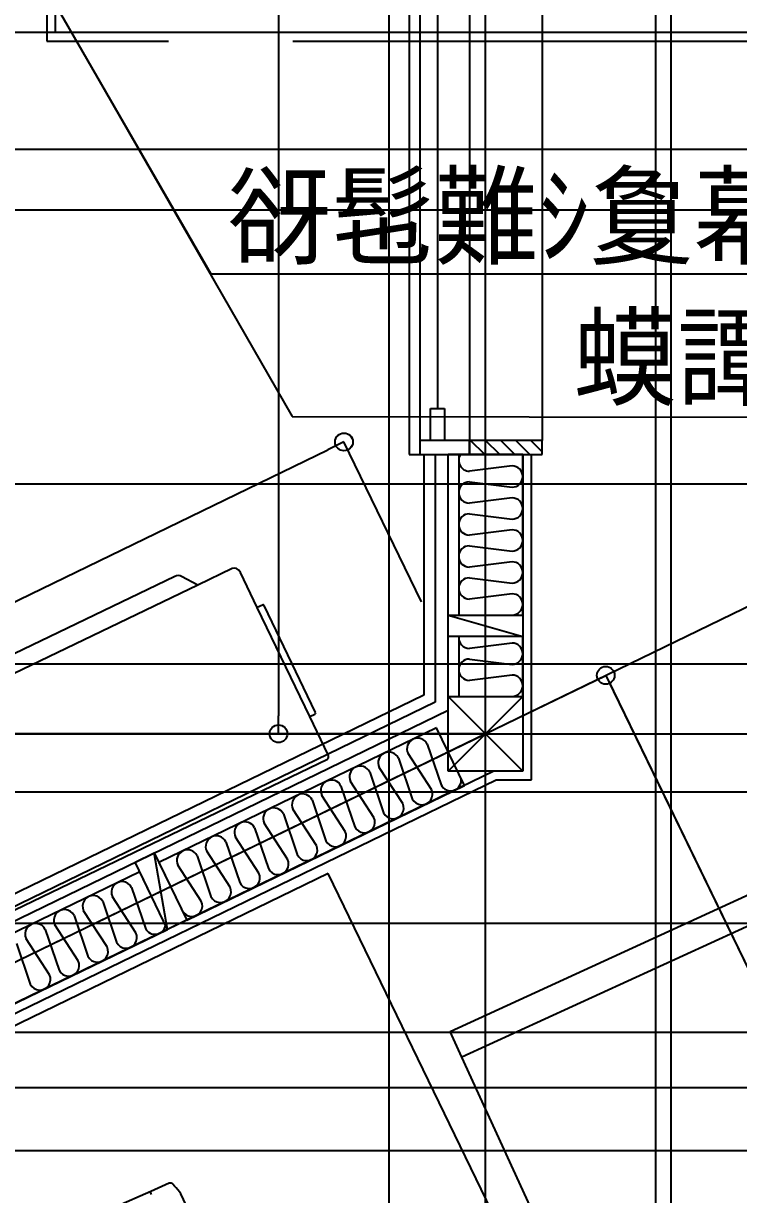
# Model space of a CAD drawing. Header units: metres. Extents: x 10908 to 27249, y 7268 to 22901.
# Drawn here: x 16854 to 17861, y 13855 to 15502 of the extents above; entities that cross this region are included whole.
import ezdxf

# ---------------------------------------------------------------- set-up
doc = ezdxf.new("R2010")
doc.units = ezdxf.units.M

msp = doc.modelspace()

# ---------------------------------------------------------------- linework, layer by layer
at = {"layer": '繝繝ｼ繧ｿ 001_1F'}
for p, q in [((17213.43691248357, 16904.99999999998), (17213.43691248357, 14528.13373608077)), ((16887.193414864665, 15550.00500614882), (17232.66217774404, 14949.462473204987)), ((16887.201253790663, 15550.005000000003), (17118.141160458516, 15150.004883948048)), ((17118.141160458516, 15150.004883948048), (18934.615615031387, 15150.003971133438)), ((17232.66217774404, 14949.462473204987), (19728.197376646454, 14945.54875118612)), ((17305.61319114425, 14913.63490135837), (17283.119176567543, 14902.725304288686)), ((17414.70916184108, 14688.69475559129), (17305.61319114425, 14913.63490135837)), ((17305.61319114425, 14913.63490135837), (17305.61319114425, 14913.63490135837)), ((16461.99189312621, 14504.47857182038), (17283.11917656754, 14902.72530428869)), ((17414.70916184108, 14688.69475559129), (17414.70916184108, 14688.69475559129)), ((15014.70125630326, 14601.25378194791), (22924.70125630326, 14601.25378194791)), ((17449.07197084707, 14476.15110763444), (17674.01211661407, 14585.24707833144)), ((17674.01211661407, 14585.24707833144), (17684.92171368377, 14562.75306375474)), ((17684.92171368377, 14562.75306375474), (18334.19201963682, 13224.05140199586)), ((17213.43691248357, 14503.13373608077), (17213.43691248357, 14528.13373608077)), ((17463.43691248357, 14503.13373608077), (17213.43691248357, 14503.13373608077)), ((17213.43691248357, 14503.13373608077), (17213.43691248357, 14503.13373608077)), ((17463.43691248357, 14503.13373608077), (17463.43691248357, 14503.13373608077)), ((17449.07197084707, 14476.15110763444), (17449.07197084707, 14476.15110763444))]:
    msp.add_line(p, q, dxfattribs=at)
for centre in [(17305.61319114425, 14913.63490135837), (17674.01211661407, 14585.24707833144), (17213.43691248357, 14503.13373608077)]:
    msp.add_circle(centre, 12.5, dxfattribs=at)
at = {"layer": '繝繝ｼ繧ｿ 001_2F'}
for p, q in [((17504.70125630326, 10826.22525625462), (17504.70125630326, 21845)), ((17213.43191248359, 16905.005), (17213.43191248359, 14528.1387360808)), ((17305.60819114427, 14913.63990135839), (17283.114176567564, 14902.730304288707)), ((17414.7041618411, 14688.69975559131), (17305.60819114427, 14913.63990135839)), ((17305.60819114427, 14913.63990135839), (17305.60819114427, 14913.63990135839)), ((16461.98689312623, 14504.48357182041), (17283.11417656756, 14902.73030428871)), ((15166.55516691458, 13369.13788272719), (17907.03304040325, 14698.2696513692)), ((17414.7041618411, 14688.69975559131), (17414.7041618411, 14688.69975559131)), ((17449.06697084709, 14476.15610763446), (17674.00711661409, 14585.25207833146)), ((17674.00711661409, 14585.25207833146), (17684.91671368379, 14562.75806375476)), ((17684.91671368379, 14562.75806375476), (18334.18701963684, 13224.05640199589)), ((17213.43191248359, 14503.1387360808), (17213.43191248359, 14528.1387360808)), ((17504.70125630326, 14503.1387360808), (15697.5, 14503.1387360808)), ((17463.43191248359, 14503.1387360808), (17213.43191248359, 14503.1387360808)), ((17213.43191248359, 14503.1387360808), (17213.43191248359, 14503.1387360808)), ((17463.43191248359, 14503.1387360808), (17463.43191248359, 14503.1387360808)), ((17449.06697084709, 14476.15610763446), (17449.06697084709, 14476.15610763446))]:
    msp.add_line(p, q, dxfattribs=at)
for centre in [(17305.60819114427, 14913.63990135839), (17674.00711661409, 14585.25207833146), (17213.43191248359, 14503.1387360808)]:
    msp.add_circle(centre, 12.5, dxfattribs=at)
at = {"layer": '繝繝ｼ繧ｿ 001_R'}
for p, q in [((17504.70125630325, 14503.13873608079), (17504.70125630325, 16930.005)), ((16638.58594370943, 14083.07280947357), (17504.70125630325, 14503.13873608079))]:
    msp.add_line(p, q, dxfattribs=at)
at = {"layer": '繧ｫ繧ｿ繝ｭ繧ｰ驛ｨ蜩(螳ｶ蜈ｷ)_2F'}
for p, q in [((17283.4675666385, 14306.252156214541), (16743.611216797697, 14044.421826541751)), ((17807.12822598408, 13226.539456532932), (17283.467566638497, 14306.252156214541)), ((17454.89885110413, 14084.252893260647), (17909.344147891337, 14292.770212032947)), ((17926.025503238176, 14256.414654010046), (17471.58020645097, 14047.897335237747)), ((17471.58020645097, 14047.897335237747), (17454.898851104135, 14084.252893260646)), ((17618.932456703944, 13726.75596677617), (17471.594385603014, 14047.866433013429))]:
    msp.add_line(p, q, dxfattribs=at)
at = {"layer": '繧ｫ繧ｿ繝ｭ繧ｰ驛ｨ蜩(髮ｻ蛹冶｣ｽ蜩)_2F'}
for p, q in [((17148.211718201685, 14735.628204882118), (17099.853715290992, 14712.354820008202)), ((17151.358525393716, 14736.270385928376), (17148.211718201685, 14735.628204882118)), ((17154.579299150155, 14735.442186429555), (17151.358525393716, 14736.270385928376)), ((17157.50235628961, 14733.320966507084), (17154.579299150155, 14735.442186429555)), ((17159.756948455375, 14730.08675575853), (17157.50235628961, 14733.320966507084)), ((17067.536818404293, 14724.546213062915), (16680.975556386904, 14538.504844793588)), ((17069.824086218483, 14725.284112748624), (17067.536818404293, 14724.546213062915)), ((17072.37486246672, 14725.522912940058), (17069.824086218483, 14725.284112748623)), ((17074.884107970294, 14725.26229827664), (17072.37486246672, 14725.52291294006)), ((17077.04594997425, 14724.505991361466), (17074.884107970298, 14725.26229827664)), ((17099.853715290992, 14712.3548200082), (17077.04594997425, 14724.505991361466)), ((17183.6084059258, 14680.527619602453), (17159.75694845537, 14730.08675575853)), ((17099.853715290992, 14712.3548200082), (16670.34180265514, 14505.642477706411)), ((17190.817007548503, 14683.996922507244), (17183.608405925803, 14680.527619602455)), ((17191.566180634112, 14684.234292867219), (17190.8170075485, 14683.996922507244)), ((17192.270664310636, 14684.23707666169), (17191.566180634112, 14684.234292867219)), ((17192.85237386105, 14684.017634188682), (17192.270664310636, 14684.23707666169)), ((17193.2323572426, 14683.590127896628), (17192.85237386105, 14684.017634188684)), ((17265.72864539253, 14532.955584087837), (17193.2323572426, 14683.590127896627)), ((17257.331092652574, 14527.344835120039), (17183.6084059258, 14680.527619602453)), ((17257.331092652574, 14527.344835120039), (17264.539694275274, 14530.814138024827)), ((17283.350864438493, 14473.280322949775), (17257.331092652574, 14527.344835120039)), ((17264.539694275274, 14530.814138024827), (17265.192594205277, 14531.251547079833)), ((17265.19259420528, 14531.251547079833), (17265.634278186768, 14531.800382447223)), ((17265.634278186764, 14531.800382447223), (17265.825691160386, 14532.391907656769)), ((17265.82569116039, 14532.39190765677), (17265.72864539253, 14532.955584087838)), ((17282.33297683675, 14467.241515051668), (17283.40242681066, 14468.192357706008)), ((17283.944273463694, 14471.40627232911), (17283.350864438493, 14473.280322949773)), ((17283.40242681066, 14468.192357706008), (17283.95078241227, 14469.64484630637)), ((17283.95078241227, 14469.64484630637), (17283.944273463694, 14471.40627232911)), ((16567.84521840103, 14123.37808834057), (17282.33297683675, 14467.24151505167)), ((17033.767872081356, 13859.223605998648), (16911.222824338285, 13805.48887484232)), ((17059.636341682577, 13870.583458082858), (17033.767872081356, 13859.223605998648)), ((17399.24420450581, 13188.775179950773), (17075.816349306053, 13855.63673706367))]:
    msp.add_line(p, q, dxfattribs=at)
for centre, radius, start, end in [((17034.174958767046, 13858.415357998483), 0.9049775684719407, 116.73282183171101, -170.0460833411208), ((17039.092475903577, 13858.530098359592), 5.815198164367306, -177.3272447605357, -164.58479160157964), ((17061.376148375595, 13866.283262758581), 4.638815275045684, 40.25527643245181, 112.0276566522235), ((16883.329118789647, 13706.294966856616), 244.0047602284548, 38.64274440946078, 41.90995385102098), ((17061.08319858719, 13848.48299945471), 16.37808572094571, 25.89906851100331, 38.44719401990155), ((17047.95269891335, 13860.869017164589), 14.97872266203952, -164.96875407505712, -155.2890841387439)]:
    msp.add_arc(centre, radius, start, end, dxfattribs=at)
at = {"layer": '蜀螢∽ｻ穂ｸ_1F'}
for p, q in [((16899.70125630326, 15490.000000000004), (16899.70125630326, 15555.001159765798)), ((16769.70125630326, 15490), (16899.70125630326, 15490))]:
    msp.add_line(p, q, dxfattribs=at)
at = {"layer": '蜀螢∽ｻ穂ｸ_2F'}
for p, q in [((17569.70125630326, 14438.138736080798), (17569.70125630326, 14895.821868040355)), ((16725.43533398971, 14052.95332395433), (17519.63206002364, 14438.1387360808)), ((17519.63206002364, 14438.1387360808), (17569.70125630326, 14438.1387360808))]:
    msp.add_line(p, q, dxfattribs=at)
at = {"layer": '螟門｣∽ｻ穂ｸ_2F'}
for p, q in [((17418.20125630326, 14895.82186804035), (17418.20125630326, 14557.322921358764)), ((17434.20125630326, 14895.82186804035), (17434.20125630326, 14547.300413099241)), ((17418.201256303255, 14557.322921358766), (16523.009447412525, 14123.154894046756)), ((17434.201256303255, 14547.300413099243), (16544.38775886622, 14115.740866842276))]:
    msp.add_line(p, q, dxfattribs=at)
at = {"layer": '螢_1F'}
msp.add_line((16899.697684901563, 15490.003571401692), (17882.21207349469, 15490.007170342038), dxfattribs=at)
at = {"layer": '螢_2F'}
for p, q in [((17557.20125630326, 14895.821868040359), (17452.20125630326, 14895.821868040359)), ((17452.20125630326, 14555.638736080798), (17452.20125630326, 14895.821868040355)), ((17557.20125630326, 14895.821868040355), (17557.20125630326, 14555.638736080798)), ((17452.20125630326, 14670.005000000003), (17557.20125630326, 14670.005000000003)), ((17452.20125630326, 14640.005000000003), (17452.20125630326, 14670.005000000003)), ((17452.20125630326, 14670.005000000003), (17557.20125630326, 14640.005000000003)), ((17557.20125630326, 14670.005000000003), (17557.20125630326, 14640.005000000003)), ((17557.20125630326, 14640.005000000003), (17452.20125630326, 14640.005000000003)), ((16662.913220473776, 14153.220393929978), (17452.201256303262, 14536.025091307285)), ((17516.760751615908, 14450.6387360808), (16708.73352816651, 14058.745532707835)), ((17011.570446412625, 14322.319148510323), (17038.563263904663, 14335.410664993964)), ((17057.390754105363, 14227.844287288182), (17011.570446412625, 14322.319148510323)), ((17038.563263904667, 14335.410664993962), (17084.383571597406, 14240.935803771821)), ((17057.390754105363, 14227.844287288182), (17038.563263904663, 14335.410664993962)), ((17084.383571597406, 14240.935803771821), (17057.390754105367, 14227.84428728818))]:
    msp.add_line(p, q, dxfattribs=at)
at = {"layer": '蟒ｺ蜈ｷ(驥大ｱ樒ｪ)_2F'}
for p, q in [((17397.20125630326, 16585.82186804036), (17397.20125630326, 14895.821868040359)), ((17412.20125630326, 16565.82186804036), (17412.20125630326, 14915.821868040359)), ((17482.20125630326, 16565.82186804036), (17482.20125630326, 14915.821868040359)), ((17584.70125630326, 16565.82186804036), (17584.70125630326, 14915.821868040359)), ((17437.20125630326, 15718.32186804036), (17437.20125630326, 14960.82186804036)), ((17427.20125630326, 14915.821868040359), (17427.20125630326, 14960.821868040359)), ((17427.20125630326, 14960.821868040359), (17447.20125630326, 14960.821868040359)), ((17447.20125630326, 14960.821868040359), (17447.20125630326, 14915.821868040359)), ((17482.20125630326, 14915.821868040359), (17412.20125630326, 14915.821868040359)), ((17412.20125630326, 14915.821868040359), (17412.20125630326, 14895.821868040359)), ((17447.20125630326, 14915.821868040359), (17427.20125630326, 14915.821868040359)), ((17482.20125630326, 14895.821868040359), (17482.20125630326, 14915.821868040359)), ((17584.70125630326, 14915.821868040359), (17482.20125630326, 14915.821868040359)), ((17482.20125630326, 14915.821868040359), (17482.20125630326, 14895.821868040359)), ((17503.784591762334, 14895.821868040359), (17483.784591762334, 14915.821868040359)), ((17524.99779519793, 14895.821868040359), (17504.99779519793, 14915.821868040359)), ((17546.210998633527, 14895.821868040359), (17526.210998633527, 14915.821868040359)), ((17567.424202069124, 14895.821868040359), (17547.424202069124, 14915.821868040359)), ((17584.70125630326, 14899.758017241822), (17568.63740550472, 14915.821868040359)), ((17584.70125630326, 14895.821868040359), (17584.70125630326, 14915.821868040359)), ((17482.571388326738, 14895.821868040359), (17482.20125630326, 14896.19200006384)), ((17397.20125630326, 14895.821868040359), (17412.20125630326, 14895.821868040359)), ((17412.20125630326, 14895.821868040359), (17482.20125630326, 14895.821868040359)), ((17482.20125630326, 14895.821868040359), (17584.70125630326, 14895.821868040359))]:
    msp.add_line(p, q, dxfattribs=at)
at = {"layer": '譁ｭ辭ｱ譚_2F'}
for p, q in [((17557.20125630326, 14895.821868040355), (17467.20125630326, 14895.821868040355)), ((17467.20125630326, 14895.821868040355), (17467.20125630326, 14670.005000000003)), ((17542.20125630326, 14880.005000000003), (17482.20125630326, 14872.505000000003)), ((17557.20125630326, 14670.005000000003), (17557.20125630326, 14895.821868040355)), ((17482.20125630326, 14857.505000000003), (17542.20125630326, 14850.005000000003)), ((17542.20125630326, 14835.005000000003), (17482.20125630326, 14827.505000000003)), ((17482.20125630326, 14812.505000000003), (17542.20125630326, 14805.005000000003)), ((17542.20125630326, 14790.005000000003), (17482.20125630326, 14782.505000000003)), ((17482.20125630326, 14767.505000000003), (17542.20125630326, 14760.005000000003)), ((17542.20125630326, 14745.005000000003), (17482.20125630326, 14737.505000000003)), ((17482.20125630326, 14722.505000000003), (17542.20125630326, 14715.005000000003)), ((17542.20125630326, 14700.005000000003), (17482.20125630326, 14692.505000000003)), ((17467.20125630326, 14670.005000000003), (17557.20125630326, 14670.005000000003)), ((17557.20125630326, 14640.005000000003), (17467.20125630326, 14640.005000000003)), ((17467.20125630326, 14640.005000000003), (17467.20125630326, 14555.638736080798)), ((17557.20125630326, 14555.638736080798), (17557.20125630326, 14640.005000000003)), ((17542.20125630326, 14630.638736080798), (17482.20125630326, 14623.138736080798)), ((17482.20125630326, 14608.138736080798), (17542.20125630326, 14600.638736080798)), ((17542.20125630326, 14585.638736080798), (17482.20125630326, 14578.138736080798)), ((17467.20125630326, 14555.638736080798), (17557.20125630326, 14555.638736080798)), ((17435.836860698702, 14511.417257945766), (17045.109022146476, 14321.914256247932)), ((17475.111410149624, 14430.438805469646), (17435.836860698702, 14511.417257945766)), ((17422.806020903845, 14488.42619915197), (17442.240849498117, 14431.16768504698)), ((17382.316794665785, 14468.78892442651), (17401.751623260057, 14411.530410321519)), ((17428.744440752096, 14424.62192680516), (17395.813203411806, 14475.33468266833)), ((17388.255214514036, 14404.984652079698), (17355.323977173746, 14455.69740794287)), ((17347.765988275976, 14385.347377354237), (17314.834750935686, 14436.060133217408)), ((17341.827568427725, 14449.151649701049), (17361.262397021997, 14391.893135596058)), ((17084.3835715974, 14240.935803771812), (17475.111410149624, 14430.438805469646)), ((17301.338342189665, 14429.514374975588), (17320.773170783938, 14372.255860870597)), ((17260.849115951605, 14409.877100250127), (17280.283944545878, 14352.618586145136)), ((17307.276762037916, 14365.710102628776), (17274.345524697626, 14416.422858491947)), ((17220.359889713545, 14390.239825524666), (17239.794718307818, 14332.981311419675)), ((17266.787535799856, 14346.072827903316), (17233.856298459566, 14396.785583766487)), ((17179.870663475485, 14370.602550799205), (17199.305492069758, 14313.344036694214)), ((17226.298309561796, 14326.435553177855), (17193.367072221507, 14377.148309041026)), ((17185.809083323737, 14306.798278452394), (17152.877845983447, 14357.511034315565)), ((17145.319857085677, 14287.161003726933), (17112.388619745387, 14337.873759590104)), ((17139.381437237425, 14350.965276073744), (17158.816265831698, 14293.706761968753)), ((17045.109022146476, 14321.914256247932), (17084.3835715974, 14240.935803771812)), ((17098.892210999365, 14331.328001348284), (17118.327039593638, 14274.069487243292)), ((17018.116204654434, 14308.822739764293), (16669.458978715582, 14139.723985183948)), ((17057.390754105356, 14227.844287288173), (17018.116204654434, 14308.822739764293)), ((17104.830630847617, 14267.523729001472), (17071.899393507327, 14318.236484864643)), ((17006.666751234894, 14286.598653362496), (17026.101579829163, 14229.340139257505)), ((17012.60517108314, 14222.794381015687), (16979.673933742855, 14273.507136878858)), ((16972.11594484508, 14203.15710629023), (16939.184707504795, 14253.8698621534)), ((16966.177524996834, 14266.96137863704), (16985.612353591103, 14209.702864532048)), ((16925.688298758774, 14247.324103911582), (16945.123127353043, 14190.06558980659)), ((16708.733528166504, 14058.745532707828), (17057.390754105356, 14227.844287288173)), ((16885.199072520714, 14227.686829186125), (16904.633901114983, 14170.428315081133)), ((16931.62671860702, 14183.519831564772), (16898.695481266735, 14234.232587427943)), ((16844.709846282654, 14208.049554460667), (16864.144674876923, 14150.791040355676)), ((16891.137492368962, 14163.882556839315), (16858.206255028676, 14214.595312702486))]:
    msp.add_line(p, q, dxfattribs=at)
for centre, radius, start, end in [((17482.20125630326, 14887.505000000003), 15.00000000000067, 146.3266177146686, -90.00000000000311), ((17542.20125630326, 14865.005000000003), 15, -90.00000000000001, 90), ((17482.20125630326, 14842.505000000003), 15, 90, -90.00000000000001), ((17542.20125630326, 14820.005000000003), 15, -90.00000000000001, 90), ((17482.20125630326, 14797.505000000003), 15, 90, -90.00000000000001), ((17542.20125630326, 14775.005000000003), 15, -90.00000000000001, 90), ((17482.20125630326, 14752.505000000003), 15, 90, -90.00000000000001), ((17542.20125630326, 14730.005000000003), 15, -90.00000000000001, 90), ((17482.20125630326, 14707.505000000003), 15, 90, -90.00000000000001), ((17542.20125630326, 14685.005000000003), 15, -90.00000000000001, 90), ((17482.20125630326, 14638.138736080797), 14.99999999999861, 172.8528761410687, -89.99999999999991), ((17542.20125630326, 14615.638736080798), 15, -90.00000000000001, 90), ((17482.20125630326, 14593.138736080798), 15, 90, -90.00000000000001), ((17542.20125630326, 14570.638736080798), 15, -90.00000000000001, 90), ((17409.309612157824, 14481.880440910149), 14.9999999999975, 25.873385226290694, -154.12661477371253), ((17368.820385919764, 14462.243166184688), 14.99999999999751, 25.87338522629071, -154.12661477371253), ((17328.331159681704, 14442.605891459227), 14.99999999999751, 25.87338522629071, -154.12661477371253), ((17287.841933443644, 14422.968616733766), 14.99999999999752, 25.873385226290694, -154.12661477371253), ((17455.737258244135, 14437.713443288796), 14.99999999999701, -154.1266147737192, 7.771265015662542), ((17247.352707205584, 14403.331342008305), 14.99999999999752, 25.873385226290694, -154.12661477371253), ((17415.248032006075, 14418.076168563333), 14.99999999999549, -154.1266147737233, 25.87338522630129), ((17374.758805768015, 14398.438893837872), 14.99999999999548, -154.1266147737233, 25.87338522630129), ((17206.863480967524, 14383.694067282844), 14.99999999999751, 25.87338522629071, -154.12661477371253), ((17334.269579529955, 14378.801619112412), 14.99999999999548, -154.1266147737233, 25.87338522630129), ((17166.374254729464, 14364.056792557383), 14.99999999999751, 25.87338522629071, -154.12661477371253), ((17125.885028491404, 14344.419517831922), 14.9999999999975, 25.87338522629066, -154.12661477371253), ((17293.780353291895, 14359.16434438695), 14.99999999999548, -154.1266147737233, 25.87338522630129), ((17085.395802253344, 14324.782243106461), 14.9999999999975, 25.87338522629066, -154.12661477371253), ((17253.291127053835, 14339.52706966149), 14.99999999999548, -154.1266147737233, 25.87338522630129), ((17212.801900815775, 14319.889794936029), 14.99999999999548, -154.1266147737233, 25.87338522630129), ((17172.312674577715, 14300.252520210568), 14.99999999999548, -154.1266147737233, 25.87338522630129), ((16993.170342488873, 14280.052895120678), 14.99999999999713, 25.87338522627669, -154.12661477370472), ((17131.823448339655, 14280.615245485107), 14.99999999999549, -154.1266147737233, 25.87338522630129), ((16952.681116250813, 14260.41562039522), 14.99999999999711, 25.87338522627666, -154.12661477370472), ((16912.191890012753, 14240.778345669763), 14.99999999999712, 25.87338522627669, -154.12661477370472), ((17091.334222101596, 14260.977970759646), 14.99999999999549, -154.1266147737233, 25.87338522630129), ((16871.702663774693, 14221.141070944306), 14.99999999999712, 25.87338522627666, -154.12661477370472), ((16999.108762337124, 14216.248622773868), 15.00000000000118, -154.12661477371392, 25.87338522628613), ((17039.597988575184, 14235.885897499327), 15.00000000000217, -154.12661477370912, -7.683924535579444), ((16958.619536099064, 14196.611348048411), 15.00000000000118, -154.12661477371392, 25.87338522628613), ((16918.130309861004, 14176.974073322954), 15.00000000000118, -154.12661477371392, 25.87338522628613), ((16877.641083622944, 14157.336798597496), 15.00000000000118, -154.12661477371392, 25.87338522628613)]:
    msp.add_arc(centre, radius, start, end, dxfattribs=at)
at = {"layer": '譟ｱ_2F'}
for p, q in [((17452.20125630326, 14450.6387360808), (17452.20125630326, 14555.6387360808)), ((17452.20125630326, 14555.6387360808), (17557.20125630326, 14555.6387360808)), ((17557.20125630326, 14450.6387360808), (17452.20125630326, 14555.6387360808)), ((17452.20125630326, 14450.6387360808), (17557.20125630326, 14555.6387360808)), ((17557.20125630326, 14555.6387360808), (17557.20125630326, 14450.6387360808)), ((17557.20125630326, 14450.6387360808), (17452.20125630326, 14450.6387360808))]:
    msp.add_line(p, q, dxfattribs=at)
at = {"layer": '豌ｴ蟷ｳ髱｢_1F'}
for p, q in [((16887.201256303255, 15632.499999999995), (16887.201256303255, 15477.504760327585)), ((16887.201256303255, 15477.504760327585), (17058.43691248357, 15477.504760327585)), ((17233.43691248357, 15477.504760327585), (17902.063858168625, 15477.504760327585))]:
    msp.add_line(p, q, dxfattribs=at)
at = {"layer": '騾壹ｊ闃ｯ_1F'}
for p, q in [((17369.1413930898, 10010.000000000015), (17369.141393089827, 22204.996200298887)), ((17504.74567377915, 9324.981782822959), (17504.745673779176, 22204.98178282296)), ((17744.73125630323, 9325.00500000002), (17744.731256303254, 22205.00500000002)), ((17766.25382211796, 10010.000000000022), (17766.253822117986, 22205.00500000002)), ((13953.363333333305, 15325.54295869398), (24358.081256303296, 15325.542958693959)), ((13801.69666666664, 15240.08379592622), (24358.081256303285, 15240.083795926199)), ((13514.716838827359, 14854.77151228612), (24358.06683882736, 14854.771512286097)), ((13514.716838827359, 14503.12431860489), (24358.06683882736, 14503.124318604869)), ((13801.69666666664, 14421.29528246543), (24358.081256303285, 14421.295282465408)), ((13801.69666666664, 14236.52527930804), (24358.081256303285, 14236.525279308018)), ((13801.69666666664, 14083.07280947181), (24358.081256303285, 14083.072809471789)), ((13953.36333333331, 14005.48942681586), (24358.08125630329, 14005.489426815839)), ((13801.69666666664, 13916.89662243778), (24358.081256303285, 13916.896622437758))]:
    msp.add_line(p, q, dxfattribs=at)
at = {"layer": '騾壹ｊ闃ｯ_2F'}
for p, q in [((17369.1413930898, 10010.000000000015), (17369.141393089827, 22204.996200298887)), ((17504.74567377915, 9324.981782822959), (17504.745673779176, 22204.98178282296)), ((17744.73125630323, 9325.00500000002), (17744.731256303254, 22205.00500000002)), ((17766.25382211796, 10010.000000000022), (17766.253822117986, 22205.00500000002)), ((13953.363333333305, 15325.54295869398), (24358.081256303296, 15325.542958693959)), ((13801.69666666664, 15240.08379592622), (24358.081256303285, 15240.083795926199)), ((13514.716838827359, 14854.77151228612), (24358.06683882736, 14854.771512286097)), ((13514.716838827359, 14503.12431860489), (24358.06683882736, 14503.124318604869)), ((13801.69666666664, 14421.29528246543), (24358.081256303285, 14421.295282465408)), ((13801.69666666664, 14236.52527930804), (24358.081256303285, 14236.525279308018)), ((13801.69666666664, 14083.07280947181), (24358.081256303285, 14083.072809471789)), ((13953.36333333331, 14005.48942681586), (24358.08125630329, 14005.489426815839)), ((13801.69666666664, 13916.89662243778), (24358.081256303285, 13916.896622437758))]:
    msp.add_line(p, q, dxfattribs=at)
at = {"layer": '騾壹ｊ闃ｯ_R'}
for p, q in [((17369.1413930898, 10010.000000000015), (17369.141393089827, 22204.996200298887)), ((17504.74567377915, 9324.981782822959), (17504.745673779176, 22204.98178282296)), ((17744.73125630323, 9325.00500000002), (17744.731256303254, 22205.00500000002)), ((17766.25382211796, 10010.000000000022), (17766.253822117986, 22205.00500000002)), ((13953.363333333305, 15325.54295869398), (24358.081256303296, 15325.542958693959)), ((13801.69666666664, 15240.08379592622), (24358.081256303285, 15240.083795926199)), ((13514.716838827359, 14854.77151228612), (24358.06683882736, 14854.771512286097)), ((13514.716838827359, 14503.12431860489), (24358.06683882736, 14503.124318604869)), ((13801.69666666664, 14421.29528246543), (24358.081256303285, 14421.295282465408)), ((13801.69666666664, 14236.52527930804), (24358.081256303285, 14236.525279308018)), ((13801.69666666664, 14083.07280947181), (24358.081256303285, 14083.072809471789)), ((13953.36333333331, 14005.48942681586), (24358.08125630329, 14005.489426815839)), ((13801.69666666664, 13916.89662243778), (24358.081256303285, 13916.896622437758))]:
    msp.add_line(p, q, dxfattribs=at)

# ---------------------------------------------------------------- texts
at = {"layer": '繝繝ｼ繧ｿ 001_1F'}
for s, p in [('谺髢難ｼ夐幕蜿｣F/L+2050ｽ槫､ｩ莠輔∪縺ｧ', (17142.04901977218, 15175.471762526007)), ('蟆譚･螢∵彫蜴ｻ縲\x80譟ｱ辟｡', (17628.69100742902, 14976.632759627199))]:
    msp.add_text(s, height=112, dxfattribs=at).set_placement(p)

doc.saveas('drawing.dxf')
